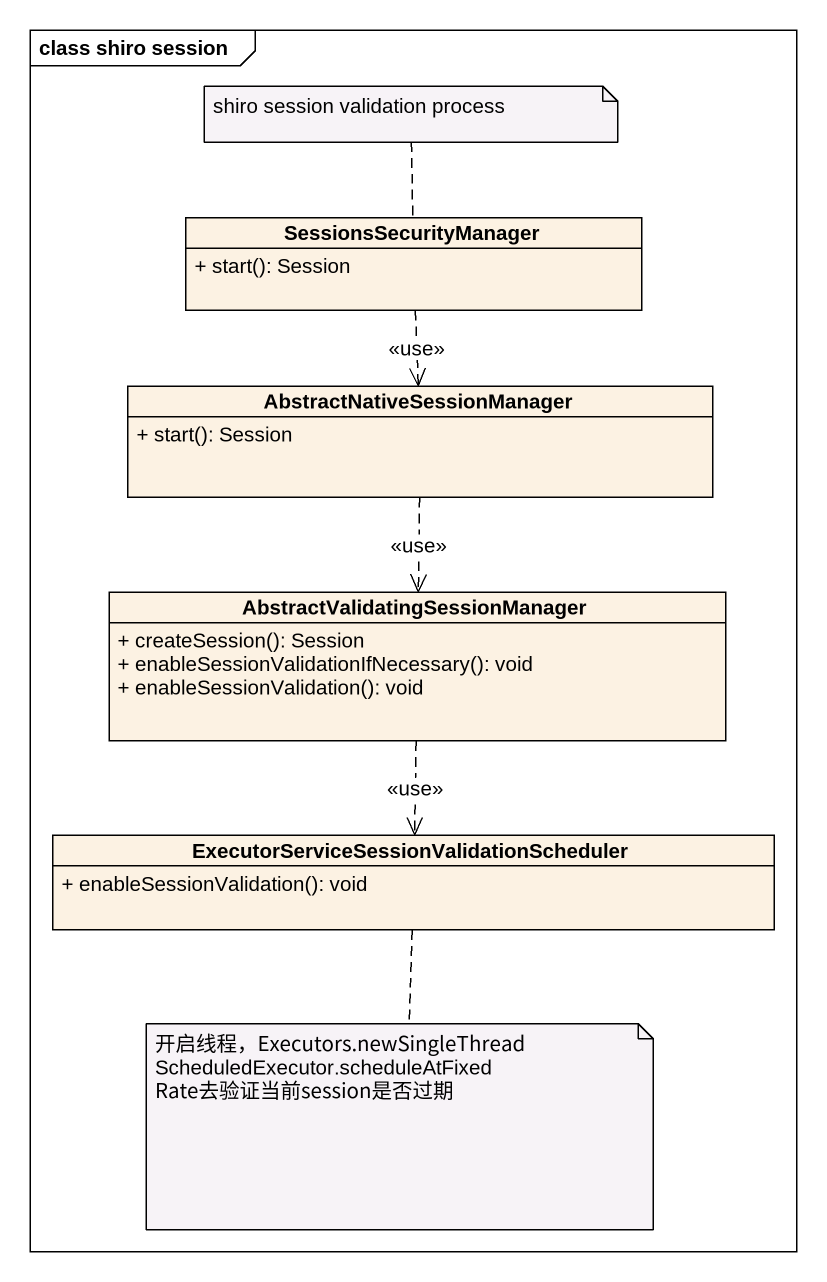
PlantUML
@startuml
mainframe class shiro session
hide circle
hide empty members
skinparam classAttributeIconSize 0
class SessionsSecurityManager {
  + start(): Session
}
class AbstractNativeSessionManager {
  + start(): Session
}
class "AbstractValidatingSessionManager" as AbstractValidatingSessionMan {
  + createSession(): Session
  + enableSessionValidationIfNecessary(): void
  + enableSessionValidation(): void
}
class "ExecutorServiceSessionValidationScheduler" as ExecutorServiceSessionValida {
  + enableSessionValidation(): void
}
SessionsSecurityManager ..> AbstractNativeSessionManager : <<use>>
AbstractNativeSessionManager ..> AbstractValidatingSessionMan : <<use>>
AbstractValidatingSessionMan ..> ExecutorServiceSessionValida : <<use>>
note top of SessionsSecurityManager : shiro session validation process
note bottom of ExecutorServiceSessionValida : 开启线程，Executors.newSingleThreadScheduledExecutor.scheduleAtFixedRate去验证当前session是否过期
@enduml
